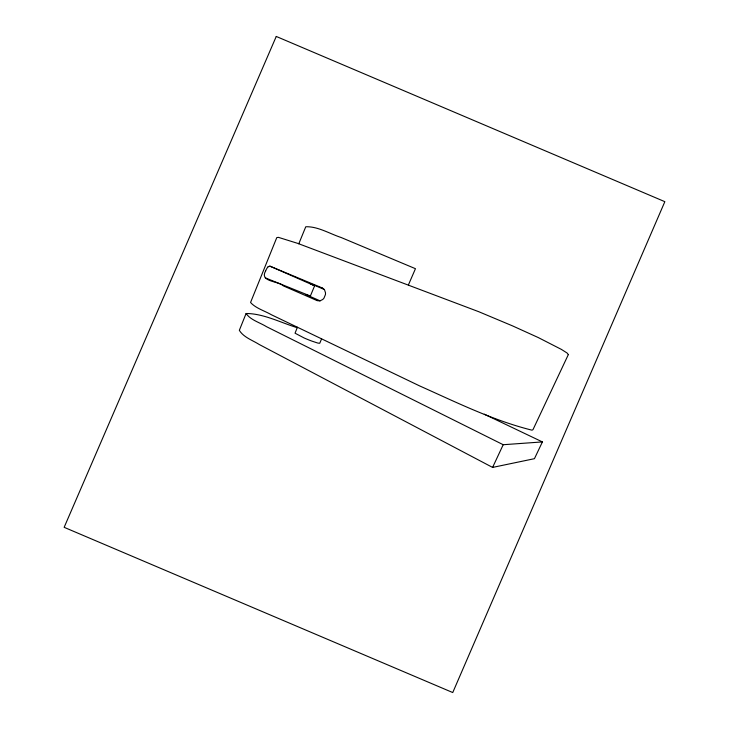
<?xml version="1.0" encoding="UTF-8"?>
<svg xmlns="http://www.w3.org/2000/svg" width="729" height="729" viewBox="0 0 729 729"><rect width="100%" height="100%" fill="white"/><g stroke="black" fill="none" stroke-linecap="round" stroke-linejoin="round"><path stroke-width="1.09" d="M246.092 313.506C250.521 320.04 259.898 322.546 266.541 326.701L503.201 444.717L542.403 441.92L534.439 458.687L492.594 467.417L259.251 344.507C252.544 340.243 243.586 337.354 239.331 330.328L246.092 313.506C263.333 313.488 280.556 322.546 297.204 327.695M265.52 271.133C259.424 281.95 278.36 280.884 283.271 285.85L317.06 300.585M298.799 243.778L305.761 226.765C317.798 226.291 329.736 233.754 341.163 237.517L415.457 268.691L408.413 284.921M297.405 327.23L295.045 333.199L304.221 338.01A147.276 144.005 15.7 0 0 307.164 339.258L309.151 340.06A143.121 139.941 15.7 0 0 312.039 341.163L317.361 342.922A20.43 19.975 15.7 0 0 318.126 343.122L319.749 343.25L321.607 338.857M310.153 296.557L314.764 285.458L324.268 289.459M492.594 467.417L503.201 444.717M268.108 266.85L269.621 266.103A1.057 1.03 15.7 0 1 269.976 266.176L322.318 287.964M265.256 277.831L310.363 296.038M310.272 296.266L306.034 294.644L320.104 300.849M317.197 300.64L319.867 300.913L322.582 299.573A8.274 8.092 15.7 0 0 323.949 298.188L325.435 294.58A8.502 8.311 15.7 0 0 325.453 292.63L324.487 289.732L322.409 288.001M314.746 285.449L310.545 283.772L314.682 285.65M269.976 266.185L314.627 285.795M484.266 414.172L542.403 441.92M265.611 271.161A14.298 13.979 15.7 0 1 268.035 266.787M568.338 354.586L532.999 429.627L532.252 430.074A3.563 3.49 15.7 0 1 531.796 430.128C492.749 420.387 456.263 402.244 419.631 385.914L271.425 314.764C264.609 310.809 255.779 308.331 250.548 302.489L276.792 237.581L278.442 237.362L297.596 243.331L478.743 311.702L512.569 325.899L538.23 337.545L561.394 349.401L567.116 353.036L568.338 354.586M276.255 36.45L64.152 527.322L452.745 692.55L664.848 201.678L276.255 36.45"/></g></svg>
